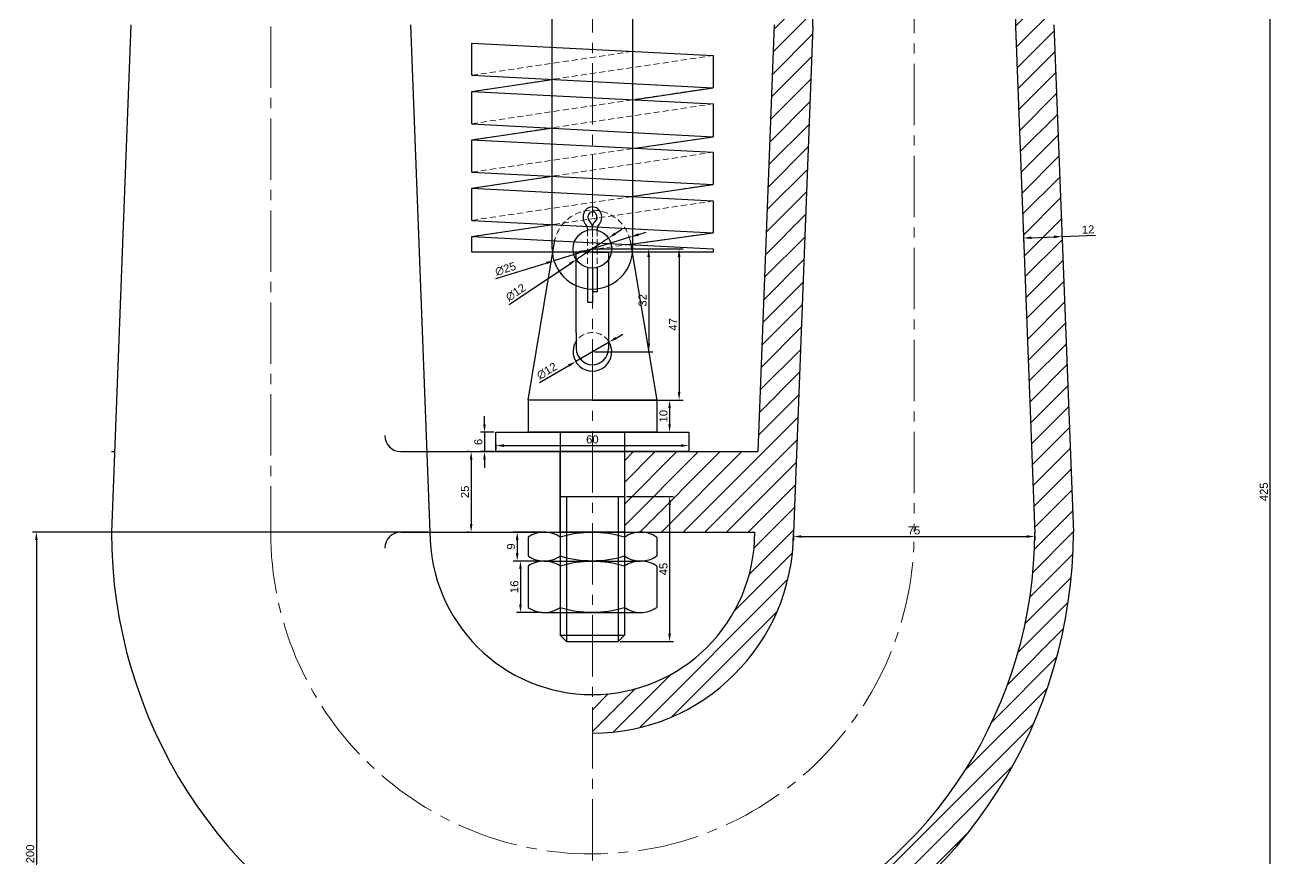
# Model space of a CAD drawing. Header units: millimetres. Extents: x 2037 to 2642, y 1249 to 1963.
# Drawn here: x 2047.9 to 2436.2, y 1512.9 to 1771.7 of the extents above; entities that cross this region are included whole.
import ezdxf

# ---------------------------------------------------------------- set-up
doc = ezdxf.new("R2010")
doc.units = ezdxf.units.MM
doc.linetypes.add('CENTER2', pattern=[28.575, 19.05, -3.175, 3.175, -3.175])
doc.linetypes.add('DASHED2', pattern=[9.525, 6.35, -3.175])
for name, color, linetype, lineweight in [('centerline', 3, 'CENTER2', 20), ('dimension', 1, 'Continuous', 20), ('hidden', 7, 'DASHED2', 20), ('object', 7, 'Continuous', 25)]:
    doc.layers.add(name, color=color, linetype=linetype, lineweight=lineweight)
doc.styles.get("Standard").update_dxf_attribs({"font": 'Arial.ttf'})
doc.dimstyles.new('ISO-25', dxfattribs={"dimtxt": 2.5, "dimasz": 2.5, "dimexe": 1.25, "dimexo": 0.625, "dimtad": 1, "dimtxsty": 'Standard', "dimcen": 2.5, "dimadec": 0, "dimazin": 0, "dimtfac": 1, "dimtmove": 0, "dimatfit": 3, "dimfxl": 1, "dimarcsym": 0})
pattern_1 = [(45, (1422.268, 1369.8038), (-3.367596, 3.367596), [])]

# ---------------------------------------------------------------- blocks, each defined once
blk = doc.blocks.new('*D58')
at = {"layer": 'Defpoints', "color": 0, "transparency": 16777216}
for p in [(2186.62, 1639.13), (2186.62, 1614.13), (2186.62, 1614.13)]:
    blk.add_point(p, dxfattribs=at)
at = {"layer": 'dimension', "color": 0, "lineweight": -2, "transparency": 16777216}
for p, q in [((2186, 1639.13), (2185.37, 1639.13)), ((2186.62, 1636.63), (2186.62, 1616.63)), ((2186, 1614.13), (2185.37, 1614.13))]:
    blk.add_line(p, q, dxfattribs=at)
at = {"layer": 'dimension', "color": 0, "transparency": 16777216}
for points in [[(2186.21, 1636.63), (2187.04, 1636.63), (2186.62, 1639.13)], [(2186.21, 1616.63), (2187.04, 1616.63), (2186.62, 1614.13)]]:
    blk.add_solid(points, dxfattribs=at)
at = {"layer": 'dimension', "color": 0, "transparency": 16777216, "insert": (2184.72, 1626.63), "char_height": 2.5, "attachment_point": 5, "rotation": 90}
blk.add_mtext('25', dxfattribs=at)
blk = doc.blocks.new('*D59')
at = {"layer": 'Defpoints', "color": 0, "transparency": 16777216}
for p in [(2209.31, 1614.13), (2200.93, 1605.13), (2209.31, 1605.13)]:
    blk.add_point(p, dxfattribs=at)
at = {"layer": 'dimension', "color": 0, "lineweight": -2, "transparency": 16777216}
for p, q in [((2208.69, 1614.13), (2199.68, 1614.13)), ((2200.93, 1611.63), (2200.93, 1607.63)), ((2208.69, 1605.13), (2199.68, 1605.13))]:
    blk.add_line(p, q, dxfattribs=at)
at = {"layer": 'dimension', "color": 0, "transparency": 16777216}
for points in [[(2200.51, 1611.63), (2201.34, 1611.63), (2200.93, 1614.13)], [(2200.51, 1607.63), (2201.34, 1607.63), (2200.93, 1605.13)]]:
    blk.add_solid(points, dxfattribs=at)
at = {"layer": 'dimension', "color": 0, "transparency": 16777216, "insert": (2199.03, 1609.63), "char_height": 2.5, "attachment_point": 5, "rotation": 90}
blk.add_mtext('9', dxfattribs=at)
blk = doc.blocks.new('*D60')
at = {"layer": 'Defpoints', "color": 0, "transparency": 16777216}
for p in [(2209.31, 1605.13), (2201.95, 1589.13), (2209.31, 1589.13)]:
    blk.add_point(p, dxfattribs=at)
at = {"layer": 'dimension', "color": 0, "lineweight": -2, "transparency": 16777216}
for p, q in [((2208.69, 1605.13), (2200.7, 1605.13)), ((2201.95, 1602.63), (2201.95, 1591.63)), ((2208.69, 1589.13), (2200.7, 1589.13))]:
    blk.add_line(p, q, dxfattribs=at)
at = {"layer": 'dimension', "color": 0, "transparency": 16777216}
for points in [[(2201.54, 1602.63), (2202.37, 1602.63), (2201.95, 1605.13)], [(2201.54, 1591.63), (2202.37, 1591.63), (2201.95, 1589.13)]]:
    blk.add_solid(points, dxfattribs=at)
at = {"layer": 'dimension', "color": 0, "transparency": 16777216, "insert": (2200.05, 1597.13), "char_height": 2.5, "attachment_point": 5, "rotation": 90}
blk.add_mtext('16', dxfattribs=at)
blk = doc.blocks.new('*D61')
at = {"layer": 'Defpoints', "color": 0, "transparency": 16777216}
for p in [(2234.31, 1625.13), (2232.31, 1580.13), (2248.31, 1580.13)]:
    blk.add_point(p, dxfattribs=at)
at = {"layer": 'dimension', "color": 0, "lineweight": -2, "transparency": 16777216}
for p, q in [((2234.94, 1625.13), (2249.56, 1625.13)), ((2248.31, 1622.63), (2248.31, 1582.63)), ((2232.94, 1580.13), (2249.56, 1580.13))]:
    blk.add_line(p, q, dxfattribs=at)
at = {"layer": 'dimension', "color": 0, "transparency": 16777216}
for points in [[(2247.89, 1622.63), (2248.73, 1622.63), (2248.31, 1625.13)], [(2247.89, 1582.63), (2248.73, 1582.63), (2248.31, 1580.13)]]:
    blk.add_solid(points, dxfattribs=at)
at = {"layer": 'dimension', "color": 0, "transparency": 16777216, "insert": (2246.41, 1602.63), "char_height": 2.5, "attachment_point": 5, "rotation": 90}
blk.add_mtext('45', dxfattribs=at)
blk = doc.blocks.new('*D62')
at = {"layer": 'Defpoints', "color": 0, "transparency": 16777216}
for p in [(2194.31, 1645.13), (2190.78, 1639.13), (2194.31, 1639.13)]:
    blk.add_point(p, dxfattribs=at)
at = {"layer": 'dimension', "color": 0, "lineweight": -2, "transparency": 16777216}
for p, q in [((2190.78, 1647.63), (2190.78, 1650.13)), ((2193.69, 1645.13), (2189.53, 1645.13)), ((2190.78, 1645.13), (2190.78, 1639.13)), ((2193.69, 1639.13), (2189.53, 1639.13)), ((2190.78, 1636.63), (2190.78, 1634.13))]:
    blk.add_line(p, q, dxfattribs=at)
at = {"layer": 'dimension', "color": 0, "transparency": 16777216}
for points in [[(2190.36, 1647.63), (2191.19, 1647.63), (2190.78, 1645.13)], [(2190.36, 1636.63), (2191.19, 1636.63), (2190.78, 1639.13)]]:
    blk.add_solid(points, dxfattribs=at)
at = {"layer": 'dimension', "color": 0, "transparency": 16777216, "insert": (2188.87, 1642.13), "char_height": 2.5, "attachment_point": 5, "rotation": 90}
blk.add_mtext('6', dxfattribs=at)
blk = doc.blocks.new('*D63')
at = {"layer": 'Defpoints', "color": 0, "transparency": 16777216}
for p in [(2244.31, 1655.13), (2244.31, 1645.13), (2248.31, 1645.13)]:
    blk.add_point(p, dxfattribs=at)
at = {"layer": 'dimension', "color": 0, "lineweight": -2, "transparency": 16777216}
for p, q in [((2244.94, 1655.13), (2249.56, 1655.13)), ((2248.31, 1652.63), (2248.31, 1647.63)), ((2244.94, 1645.13), (2249.56, 1645.13))]:
    blk.add_line(p, q, dxfattribs=at)
at = {"layer": 'dimension', "color": 0, "transparency": 16777216}
for points in [[(2247.89, 1652.63), (2248.72, 1652.63), (2248.31, 1655.13)], [(2247.89, 1647.63), (2248.72, 1647.63), (2248.31, 1645.13)]]:
    blk.add_solid(points, dxfattribs=at)
at = {"layer": 'dimension', "color": 0, "transparency": 16777216, "insert": (2246.41, 1650.13), "char_height": 2.5, "attachment_point": 5, "rotation": 90}
blk.add_mtext('10', dxfattribs=at)
blk = doc.blocks.new('*D64')
at = {"layer": 'Defpoints', "color": 0, "transparency": 16777216}
for p in [(2194.31, 1642.13), (2254.31, 1642.13), (2254.31, 1641)]:
    blk.add_point(p, dxfattribs=at)
at = {"layer": 'dimension', "color": 0, "lineweight": -2, "transparency": 16777216}
for p, q in [((2194.31, 1641.5), (2194.31, 1639.75)), ((2196.81, 1641), (2251.81, 1641)), ((2254.31, 1641.5), (2254.31, 1639.75))]:
    blk.add_line(p, q, dxfattribs=at)
at = {"layer": 'dimension', "color": 0, "transparency": 16777216}
for points in [[(2196.81, 1641.42), (2196.81, 1640.58), (2194.31, 1641)], [(2251.81, 1641.42), (2251.81, 1640.58), (2254.31, 1641)]]:
    blk.add_solid(points, dxfattribs=at)
at = {"layer": 'dimension', "color": 0, "transparency": 16777216, "insert": (2224.31, 1642.9), "char_height": 2.5, "attachment_point": 5}
blk.add_mtext('60', dxfattribs=at)
blk = doc.blocks.new('*D65')
at = {"layer": 'Defpoints', "color": 0, "transparency": 16777216}
for p in [(2224.31, 1702.13), (2224.31, 1670.13), (2241.81, 1670.13)]:
    blk.add_point(p, dxfattribs=at)
at = {"layer": 'dimension', "color": 0, "lineweight": -2, "transparency": 16777216}
for p, q in [((2224.94, 1702.13), (2243.06, 1702.13)), ((2241.81, 1699.63), (2241.81, 1672.63)), ((2224.94, 1670.13), (2243.06, 1670.13))]:
    blk.add_line(p, q, dxfattribs=at)
at = {"layer": 'dimension', "color": 0, "transparency": 16777216}
for points in [[(2241.4, 1699.63), (2242.23, 1699.63), (2241.81, 1702.13)], [(2241.4, 1672.63), (2242.23, 1672.63), (2241.81, 1670.13)]]:
    blk.add_solid(points, dxfattribs=at)
at = {"layer": 'dimension', "color": 0, "transparency": 16777216, "insert": (2239.91, 1686.13), "char_height": 2.5, "attachment_point": 5, "rotation": 90}
blk.add_mtext('32', dxfattribs=at)
blk = doc.blocks.new('*D66')
at = {"layer": 'Defpoints', "color": 0, "transparency": 16777216}
for p in [(2224.31, 1702.13), (2224.31, 1655.13), (2251.27, 1655.13)]:
    blk.add_point(p, dxfattribs=at)
at = {"layer": 'dimension', "color": 0, "lineweight": -2, "transparency": 16777216}
for p, q in [((2224.94, 1702.13), (2252.52, 1702.13)), ((2251.27, 1699.63), (2251.27, 1657.63)), ((2224.94, 1655.13), (2252.52, 1655.13))]:
    blk.add_line(p, q, dxfattribs=at)
at = {"layer": 'dimension', "color": 0, "transparency": 16777216}
for points in [[(2250.85, 1699.63), (2251.68, 1699.63), (2251.27, 1702.13)], [(2250.85, 1657.63), (2251.68, 1657.63), (2251.27, 1655.13)]]:
    blk.add_solid(points, dxfattribs=at)
at = {"layer": 'dimension', "color": 0, "transparency": 16777216, "insert": (2249.39, 1678.63), "char_height": 2.5, "attachment_point": 5, "rotation": 90}
blk.add_mtext('47', dxfattribs=at)
blk = doc.blocks.new('*D72')
at = {"layer": 'Defpoints', "color": 0, "transparency": 16777216}
for p in [(2286.81, 1613.88), (2361.81, 1613.59), (2361.81, 1612.75)]:
    blk.add_point(p, dxfattribs=at)
at = {"layer": 'dimension', "color": 0, "lineweight": -2, "transparency": 16777216}
for p, q in [((2286.81, 1613.26), (2286.81, 1611.5)), ((2289.31, 1612.75), (2359.31, 1612.75)), ((2361.81, 1612.97), (2361.81, 1611.5))]:
    blk.add_line(p, q, dxfattribs=at)
at = {"layer": 'dimension', "color": 0, "transparency": 16777216}
for points in [[(2289.31, 1613.16), (2289.31, 1612.33), (2286.81, 1612.75)], [(2359.31, 1613.16), (2359.31, 1612.33), (2361.81, 1612.75)]]:
    blk.add_solid(points, dxfattribs=at)
at = {"layer": 'dimension', "color": 0, "transparency": 16777216, "insert": (2324.31, 1614.64), "char_height": 2.5, "attachment_point": 5}
blk.add_mtext('75', dxfattribs=at)
blk = doc.blocks.new('*D73')
at = {"layer": 'Defpoints', "color": 0, "transparency": 16777216}
for p in [(2381.81, 1839.13), (2349.31, 1414.13), (2434.94, 1414.13)]:
    blk.add_point(p, dxfattribs=at)
at = {"layer": 'dimension', "color": 0, "lineweight": -2, "transparency": 16777216}
for p, q in [((2382.44, 1839.13), (2436.19, 1839.13)), ((2434.94, 1836.63), (2434.94, 1416.63)), ((2349.94, 1414.13), (2436.19, 1414.13))]:
    blk.add_line(p, q, dxfattribs=at)
at = {"layer": 'dimension', "color": 0, "transparency": 16777216}
for points in [[(2434.53, 1836.63), (2435.36, 1836.63), (2434.94, 1839.13)], [(2434.53, 1416.63), (2435.36, 1416.63), (2434.94, 1414.13)]]:
    blk.add_solid(points, dxfattribs=at)
at = {"layer": 'dimension', "color": 0, "transparency": 16777216, "insert": (2433.04, 1626.63), "char_height": 2.5, "attachment_point": 5, "rotation": 90}
blk.add_mtext('425', dxfattribs=at)
blk = doc.blocks.new('*D74')
at = {"layer": 'Defpoints', "color": 0, "transparency": 16777216}
for p in [(2358.26, 1706.67), (2370.26, 1707.13), (2370.3, 1705.94)]:
    blk.add_point(p, dxfattribs=at)
at = {"layer": 'dimension', "color": 0, "lineweight": -2, "transparency": 16777216}
for p, q in [((2358.29, 1706.04), (2358.36, 1704.23)), ((2360.81, 1705.58), (2367.8, 1705.84)), ((2370.28, 1706.5), (2370.35, 1704.69)), ((2370.3, 1705.94), (2380.75, 1706.34))]:
    blk.add_line(p, q, dxfattribs=at)
at = {"layer": 'dimension', "color": 0, "transparency": 16777216}
for points in [[(2360.79, 1705.99), (2360.82, 1705.16), (2358.31, 1705.48)], [(2367.79, 1706.26), (2367.82, 1705.43), (2370.3, 1705.94)]]:
    blk.add_solid(points, dxfattribs=at)
at = {"layer": 'dimension', "color": 0, "transparency": 16777216, "insert": (2378.39, 1708.13), "char_height": 2.5, "attachment_point": 5, "rotation": 2.1897}
blk.add_mtext('12', dxfattribs=at)
blk = doc.blocks.new('*D78')
at = {"layer": 'Defpoints', "color": 0, "transparency": 16777216}
for p in [(2173.81, 1614.13), (2051.48, 1414.13), (2099.31, 1414.13)]:
    blk.add_point(p, dxfattribs=at)
at = {"layer": 'dimension', "color": 0, "lineweight": -2, "transparency": 16777216}
for p, q in [((2173.19, 1614.13), (2050.23, 1614.13)), ((2051.48, 1611.63), (2051.48, 1416.63)), ((2098.69, 1414.13), (2050.23, 1414.13))]:
    blk.add_line(p, q, dxfattribs=at)
at = {"layer": 'dimension', "color": 0, "transparency": 16777216}
for points in [[(2051.06, 1611.63), (2051.89, 1611.63), (2051.48, 1614.13)], [(2051.06, 1416.63), (2051.89, 1416.63), (2051.48, 1414.13)]]:
    blk.add_solid(points, dxfattribs=at)
at = {"layer": 'dimension', "color": 0, "transparency": 16777216, "insert": (2049.57, 1514.13), "char_height": 2.5, "attachment_point": 5, "rotation": 90}
blk.add_mtext('200', dxfattribs=at)
blk = doc.blocks.new('*D87')
at = {"layer": 'Defpoints', "color": 0, "transparency": 16777216}
for p in [(2236.26, 1705.81), (2212.37, 1698.44)]:
    blk.add_point(p, dxfattribs=at)
at = {"layer": 'dimension', "color": 0, "lineweight": -2, "transparency": 16777216}
for p, q in [((2236.26, 1705.81), (2212.37, 1698.44)), ((2238.65, 1706.54), (2241.04, 1707.28)), ((2194.27, 1692.87), (2209.98, 1697.71))]:
    blk.add_line(p, q, dxfattribs=at)
at = {"layer": 'dimension', "color": 0, "transparency": 16777216}
for points in [[(2238.52, 1706.94), (2238.77, 1706.14), (2236.26, 1705.81)], [(2209.85, 1698.11), (2210.1, 1697.31), (2212.37, 1698.44)]]:
    blk.add_solid(points, dxfattribs=at)
at = {"layer": 'dimension', "color": 0, "transparency": 16777216, "insert": (2197.31, 1695.87), "char_height": 2.5, "attachment_point": 5, "rotation": 17.1258}
blk.add_mtext('∅25', dxfattribs=at)
blk = doc.blocks.new('*D88')
at = {"layer": 'Defpoints', "color": 0, "transparency": 16777216}
for p in [(2229.3, 1705.46), (2219.32, 1698.79)]:
    blk.add_point(p, dxfattribs=at)
at = {"layer": 'dimension', "color": 0, "lineweight": -2, "transparency": 16777216}
for p, q in [((2229.3, 1705.46), (2219.32, 1698.79)), ((2231.38, 1706.85), (2233.46, 1708.23)), ((2198.42, 1684.84), (2217.24, 1697.4))]:
    blk.add_line(p, q, dxfattribs=at)
at = {"layer": 'dimension', "color": 0, "transparency": 16777216}
for points in [[(2231.15, 1707.19), (2231.61, 1706.5), (2229.3, 1705.46)], [(2217.01, 1697.75), (2217.47, 1697.06), (2219.32, 1698.79)]]:
    blk.add_solid(points, dxfattribs=at)
at = {"layer": 'dimension', "color": 0, "transparency": 16777216, "insert": (2200.46, 1688.56), "char_height": 2.5, "attachment_point": 5, "rotation": 33.736}
blk.add_mtext('∅12', dxfattribs=at)
blk = doc.blocks.new('*D89')
at = {"layer": 'Defpoints', "color": 0, "transparency": 16777216}
for p in [(2229.5, 1673.14), (2219.12, 1667.11)]:
    blk.add_point(p, dxfattribs=at)
at = {"layer": 'dimension', "color": 0, "lineweight": -2, "transparency": 16777216}
for p, q in [((2231.66, 1674.4), (2233.82, 1675.65)), ((2229.5, 1673.14), (2219.12, 1667.11)), ((2207.88, 1660.58), (2216.96, 1665.85))]:
    blk.add_line(p, q, dxfattribs=at)
at = {"layer": 'dimension', "color": 0, "transparency": 16777216}
for points in [[(2231.45, 1674.76), (2231.87, 1674.04), (2229.5, 1673.14)], [(2216.75, 1666.21), (2217.17, 1665.49), (2219.12, 1667.11)]]:
    blk.add_solid(points, dxfattribs=at)
at = {"layer": 'dimension', "color": 0, "transparency": 16777216, "insert": (2210.15, 1664.17), "char_height": 2.5, "attachment_point": 5, "rotation": 30.1696}
blk.add_mtext('∅12', dxfattribs=at)

msp = doc.modelspace()

# ---------------------------------------------------------------- hatches: boundary and pattern name
at = {"layer": 'object'}
h = msp.add_hatch(dxfattribs=at)
h.set_pattern_fill('ANSI31', color=4, scale=1.5)
h.set_pattern_definition(pattern_1)
h.paths.add_polyline_path([(2292.826, 1771.209, 0.2831347), (2280.463, 1793.126), (2281.851, 1793.126), (2281.851, 1839.126), (2266.811, 1839.126), (2266.811, 1784.126), (2268.844, 1784.126, -0.4254518), (2280.835, 1771.667), (2275.767, 1639.126), (2234.311, 1639.126), (2234.311, 1614.126), (2274.811, 1614.126, -0.4142136), (2224.311, 1563.626), (2224.311, 1551.626, 0.4130821), (2286.811, 1613.884)])
h = msp.add_hatch(dxfattribs=at)
h.set_pattern_fill('ANSI31', color=4, scale=1.5)
h.set_pattern_definition(pattern_1)
h.paths.add_polyline_path([(2367.788, 1771.667, -0.4254518), (2379.779, 1784.126), (2381.811, 1784.126), (2381.811, 1839.126), (2366.771, 1839.126), (2366.771, 1793.126), (2368.16, 1793.126, 0.2831347), (2355.797, 1771.209), (2361.811, 1613.901, -0.2923779), (2281.802, 1489.221, 0.3268967), (2268.022, 1464.443), (2274.311, 1414.126), (2286.311, 1414.126), (2349.311, 1414.126), (2349.311, 1439.126), (2293.78, 1439.126, -0.3782425), (2281.873, 1449.637), (2279.841, 1465.891, -0.3270633), (2286.737, 1478.283, 0.2929845), (2373.811, 1614.126)])

# ---------------------------------------------------------------- linework, layer by layer
at = {"layer": 'centerline', "color": 1}
for p, q in [((2224.311, 1959.79), (2224.311, 1248.769)), ((2324.311, 1959.614), (2324.311, 1614.126)), ((2124.311, 1942.673), (2124.311, 1614.126))]:
    msp.add_line(p, q, dxfattribs=at)
msp.add_arc((2224.311, 1614.126), 100, 180, 0, dxfattribs=at)
at = {"layer": 'hidden', "ltscale": 0.3}
for p, q in [((2186.811, 1756.033), (2236.811, 1763.47)), ((2186.811, 1751.026), (2261.811, 1762.181)), ((2186.811, 1741), (2261.811, 1752.168)), ((2186.811, 1736.006), (2261.811, 1747.162)), ((2186.811, 1725.993), (2261.811, 1736.909)), ((2186.811, 1720.978), (2261.811, 1732.142)), ((2186.811, 1710.973), (2261.811, 1722.128)), ((2186.811, 1705.966), (2261.811, 1716.998)), ((2261.811, 1707.108), (2218.67, 1701.126)), ((2222.811, 1707.935), (2222.811, 1696.316)), ((2224.311, 1708.126), (2224.311, 1696.126)), ((2225.811, 1707.935), (2225.811, 1696.316))]:
    msp.add_line(p, q, dxfattribs=at)
for centre, radius, start, end in [((2224.311, 1702.126), 12, 12.10444, 166.644), ((2224.311, 1670.126), 6, 33.55731, 146.46758)]:
    msp.add_arc(centre, radius, start, end, dxfattribs=at)
at = {"layer": 'object'}
for p, q in [((2211.811, 1702.126), (2211.811, 1827.126)), ((2236.811, 1827.126), (2236.811, 1702.126)), ((2080.835, 1771.667), (2074.811, 1614.126)), ((2167.788, 1771.667), (2173.811, 1614.126)), ((2280.835, 1771.667), (2275.767, 1639.126)), ((2292.826, 1771.209), (2286.811, 1613.884)), ((2355.797, 1771.209), (2361.82, 1613.667)), ((2367.788, 1771.667), (2373.811, 1614.126)), ((2186.811, 1766.046), (2261.811, 1762.181)), ((2186.811, 1756.033), (2261.811, 1752.168)), ((2186.811, 1751.026), (2211.811, 1754.745)), ((2236.833, 1748.449), (2261.811, 1752.168)), ((2186.811, 1751.026), (2261.811, 1747.162)), ((2186.811, 1741), (2261.811, 1736.909)), ((2186.811, 1736.006), (2211.376, 1739.66)), ((2186.811, 1736.006), (2261.811, 1732.142)), ((2237.62, 1733.388), (2261.811, 1736.909)), ((2186.811, 1725.993), (2261.811, 1722.128)), ((2186.811, 1720.978), (2211.839, 1724.703)), ((2186.811, 1720.978), (2261.811, 1716.998)), ((2236.388, 1718.347), (2261.811, 1722.128)), ((2186.811, 1710.973), (2261.811, 1707.108)), ((2186.811, 1705.966), (2212.02, 1709.674)), ((2224.311, 1708.126), (2224.311, 1708.966)), ((2186.811, 1705.966), (2261.811, 1702.102)), ((2204.311, 1655.126), (2212.636, 1704.898)), ((2222.811, 1708.316), (2222.811, 1707.935)), ((2225.811, 1708.316), (2225.811, 1707.935)), ((2235.49, 1703.458), (2261.811, 1707.108)), ((2236.045, 1704.642), (2244.311, 1655.126)), ((2219.311, 1676.126), (2219.311, 1701.126)), ((2224.311, 1701.126), (2229.311, 1701.126)), ((2229.311, 1701.126), (2229.311, 1676.126)), ((2222.811, 1696.316), (2222.811, 1688.757)), ((2224.311, 1696.126), (2224.311, 1688.757)), ((2225.811, 1696.316), (2225.811, 1688.757)), ((2222.811, 1688.757), (2222.811, 1685.557)), ((2222.811, 1685.557), (2224.311, 1685.557)), ((2224.311, 1688.757), (2224.311, 1685.557)), ((2225.811, 1688.757), (2224.311, 1688.757)), ((2219.311, 1676.126), (2219.31, 1673.44)), ((2219.31, 1673.44), (2219.311, 1671.122)), ((2229.311, 1676.126), (2229.311, 1671.126)), ((2244.311, 1655.126), (2204.311, 1655.126)), ((2204.311, 1655.126), (2204.311, 1645.126)), ((2224.311, 1655.126), (2244.311, 1655.126)), ((2244.311, 1655.126), (2244.311, 1645.126)), ((2244.311, 1645.126), (2204.311, 1645.126)), ((2214.311, 1645.126), (2214.311, 1582.126)), ((2214.311, 1645.126), (2214.311, 1639.126)), ((2234.311, 1645.126), (2234.311, 1582.126)), ((2234.311, 1645.126), (2234.311, 1639.126)), ((2074.811, 1639.126), (2075.767, 1639.126)), ((2164.767, 1639.126), (2275.767, 1639.126)), ((2234.311, 1625.126), (2214.311, 1625.126)), ((2216.311, 1625.126), (2216.311, 1580.126)), ((2232.311, 1625.126), (2232.311, 1580.126)), ((2164.767, 1614.126), (2274.811, 1614.126)), ((2204.311, 1612.536), (2204.311, 1606.715)), ((2209.311, 1614.126), (2239.311, 1614.126)), ((2214.311, 1612.536), (2214.311, 1606.715)), ((2224.311, 1614.126), (2274.811, 1614.126)), ((2224.311, 1614.126), (2274.811, 1614.126)), ((2234.311, 1612.536), (2234.311, 1606.715)), ((2244.311, 1612.536), (2244.311, 1606.715)), ((2204.311, 1603.536), (2204.311, 1590.715)), ((2209.311, 1605.126), (2239.311, 1605.126)), ((2209.311, 1605.126), (2239.311, 1605.126)), ((2214.311, 1603.536), (2214.311, 1590.715)), ((2234.311, 1603.536), (2234.311, 1590.715)), ((2244.311, 1603.536), (2244.311, 1590.715)), ((2209.311, 1589.126), (2239.311, 1589.126)), ((2214.311, 1582.126), (2234.311, 1582.126)), ((2214.311, 1582.126), (2216.311, 1580.126)), ((2234.311, 1582.126), (2232.311, 1580.126)), ((2216.311, 1580.126), (2232.311, 1580.126))]:
    msp.add_line(p, q, dxfattribs=at)
for points in [[(2186.811, 1756.033), (2186.811, 1766.046)], [(2261.811, 1762.181), (2261.811, 1752.168)], [(2186.811, 1741), (2186.811, 1751.026)], [(2261.811, 1747.162), (2261.811, 1736.909)], [(2186.811, 1725.993), (2186.811, 1736.006)], [(2261.811, 1732.142), (2261.811, 1722.128)], [(2186.811, 1710.973), (2186.811, 1720.978)], [(2261.811, 1716.998), (2261.811, 1707.108)], [(2261.811, 1702.102), (2261.811, 1701.126), (2186.811, 1701.126), (2186.811, 1705.966)]]:
    msp.add_lwpolyline(points, dxfattribs=at)
for points in [[(2194.311, 1645.126), (2254.311, 1645.126), (2254.311, 1639.126), (2194.311, 1639.126)], [(2214.311, 1639.126), (2234.311, 1639.126), (2234.311, 1614.126), (2214.311, 1614.126)]]:
    msp.add_lwpolyline(points, close=True, dxfattribs=at)
msp.add_circle((2224.311, 1702.126), 6, dxfattribs=at)
msp.add_circle((2224.311, 1702.126), 6, dxfattribs=at)
for centre, radius, start, end in [((2268.844, 1772.126), 24, 357.81035, 61.04498), ((2379.779, 1772.126), 24, 118.95502, 182.18965), ((2220.811, 1708.316), 2, 360, 42.73056), ((2222.311, 1708.966), 2, 360, 51.62174), ((2226.311, 1708.966), 2, 128.37826, 180), ((2227.811, 1708.316), 2, 137.26944, 180), ((2224.311, 1702.126), 12.5, 180, 0), ((2224.311, 1670.126), 6, 146.46758, 33.55731), ((2224.311, 1670.126), 6, 146.46758, 33.55731), ((2224.311, 1670.126), 6, 146.46758, 33.55731), ((2224.311, 1671.126), 5, 180.03563, 0), ((2164.767, 1644.126), 5, 180, 270), ((2224.311, 1614.126), 149.5, 180, 245.31907), ((2164.767, 1609.126), 5, 90, 180), ((2224.311, 1614.126), 50.5, 180, 270), ((2209.311, 1605.465), 8.66, 90, 125.26439), ((2209.311, 1605.465), 8.66, 54.73561, 90), ((2224.311, 1579.45), 34.565, 73.18319, 106.81681), ((2224.311, 1614.126), 50.5, 270, 0), ((2224.311, 1614.126), 62.5, 270, 359.77858), ((2239.311, 1605.465), 8.66, 90, 125.26439), ((2239.311, 1605.465), 8.66, 54.73561, 90), ((2224.311, 1614.126), 137.5, 294.71542, 0), ((2224.311, 1614.126), 149.5, 294.68093, 0), ((2209.311, 1613.786), 8.66, 234.73561, 270), ((2209.311, 1596.465), 8.66, 90, 125.26439), ((2209.311, 1613.786), 8.66, 270, 305.26439), ((2209.311, 1596.465), 8.66, 54.73561, 90), ((2224.311, 1639.801), 34.565, 253.18319, 286.81681), ((2224.311, 1570.45), 34.565, 73.18319, 106.81681), ((2239.311, 1613.786), 8.66, 234.73561, 270), ((2239.311, 1596.465), 8.66, 90, 125.26439), ((2239.311, 1613.786), 8.66, 270, 305.26439), ((2239.311, 1596.465), 8.66, 54.73561, 90), ((2209.311, 1597.786), 8.66, 234.73561, 270), ((2209.311, 1597.786), 8.66, 270, 305.26439), ((2224.311, 1623.801), 34.565, 253.18319, 286.81681), ((2239.311, 1597.786), 8.66, 234.73561, 270), ((2239.311, 1597.786), 8.66, 270, 305.26439)]:
    msp.add_arc(centre, radius, start, end, dxfattribs=at)
msp.add_ellipse((2224.311, 1711.957), major_axis=(0, -3.2), ratio=0.90625, start_param=0.7758294, end_param=5.5073559, dxfattribs=at)
for points, knots in [([(2225.711, 1711.957), (2225.711, 1711.969), (2225.711, 1711.981), (2225.706, 1712.288), (2225.634, 1712.581), (2225.389, 1713.074), (2225.218, 1713.274), (2224.844, 1713.549), (2224.643, 1713.626), (2224.244, 1713.673), (2224.042, 1713.644), (2223.65, 1713.473), (2223.458, 1713.328), (2223.14, 1712.923), (2223.017, 1712.663), (2222.927, 1712.241), (2222.912, 1712.099), (2222.912, 1711.957)], [1.5707941, 1.5707941, 1.5707941, 1.5707941, 1.5899995, 1.5899995, 2.0718193, 2.0718193, 2.5536391, 2.5536391, 3.0354589, 3.0354589, 3.5172787, 3.5172787, 3.9990985, 3.9990985, 4.4809184, 4.4809184, 4.7123931, 4.7123931, 4.7123931, 4.7123931]), ([(2222.911, 1711.957), (2222.911, 1711.946), (2222.912, 1711.934), (2222.917, 1711.626), (2222.99, 1711.334), (2223.226, 1710.858), (2223.382, 1710.67), (2223.553, 1710.534)], [1.5707941, 1.5707941, 1.5707941, 1.5707941, 1.5899995, 1.5899995, 2.07181931, 2.07181931, 2.51899241, 2.51899241, 2.51899241, 2.51899241]), ([(2225.711, 1711.957), (2225.711, 1711.946), (2225.711, 1711.934), (2225.706, 1711.626), (2225.633, 1711.334), (2225.397, 1710.858), (2225.241, 1710.67), (2225.07, 1710.534)], [1.5707941, 1.5707941, 1.5707941, 1.5707941, 1.5899995, 1.5899995, 2.07181931, 2.07181931, 2.51899241, 2.51899241, 2.51899241, 2.51899241])]:
    msp.add_open_spline(points, degree=3, knots=knots, dxfattribs=at)

# ---------------------------------------------------------------- dimensions: what is measured, and where the dimension line sits
at = {"layer": 'dimension', "color": 30}
for base, p1, p2, picture, middle in [((2434.943, 1414.126), (2381.811, 1839.126), (2349.311, 1414.126), '*D73', (2433.042, 1626.626)), ((2241.812, 1670.126), (2224.311, 1702.126), (2224.311, 1670.126), '*D65', (2239.91, 1686.126)), ((2251.268, 1655.126), (2224.311, 1702.126), (2224.311, 1655.126), '*D66', (2249.393, 1678.626)), ((2248.308, 1645.126), (2244.311, 1655.126), (2244.311, 1645.126), '*D63', (2246.407, 1650.126)), ((2190.776, 1639.126), (2194.311, 1645.126), (2194.311, 1639.126), '*D62', (2188.874, 1642.126)), ((2186.623, 1614.126), (2186.623, 1639.126), (2186.623, 1614.126), '*D58', (2184.722, 1626.626)), ((2248.311, 1580.126), (2234.311, 1625.126), (2232.311, 1580.126), '*D61', (2246.415, 1602.626)), ((2051.475, 1414.126), (2173.811, 1614.126), (2099.311, 1414.126), '*D78', (2049.574, 1514.126)), ((2200.928, 1605.126), (2209.311, 1614.126), (2209.311, 1605.126), '*D59', (2199.026, 1609.626)), ((2201.953, 1589.126), (2209.311, 1605.126), (2209.311, 1589.126), '*D60', (2200.051, 1597.126))]:
    dim = msp.add_linear_dim(base=base, p1=p1, p2=p2, angle=90, dimstyle='ISO-25', override={"dimadec": 1, "dimfrac": 2}, dxfattribs=at)
    dim.commit()
    dim.dimension.update_dxf_attribs({"geometry": picture, "text_midpoint": middle})
dim = msp.add_linear_dim(base=(2370.301, 1705.938), p1=(2358.264, 1706.667), p2=(2370.256, 1707.126), angle=2.18965, dimstyle='ISO-25', override={"dimadec": 1, "dimfrac": 2}, dxfattribs=at)
dim.commit()
dim.dimension.update_dxf_attribs({"geometry": '*D74', "text_midpoint": (2378.463, 1706.25), "dimtype": 161})
for p1, p2, picture, middle in [((2236.257, 1705.806), (2212.366, 1698.445), '*D87', (2197.892, 1693.985)), ((2229.301, 1705.458), (2219.322, 1698.793), '*D88', (2201.55, 1686.925)), ((2229.499, 1673.141), (2219.124, 1667.11), '*D89', (2211.137, 1662.467))]:
    dim = msp.add_diameter_dim_2p(p1=p1, p2=p2, dimstyle='ISO-25', override={"dimadec": 1, "dimfrac": 2}, dxfattribs=at)
    dim.commit()
    dim.dimension.update_dxf_attribs({"geometry": picture, "text_midpoint": middle, "dimtype": 163})
dim = msp.add_linear_dim(base=(2254.311, 1641.001), p1=(2194.311, 1642.126), p2=(2254.311, 1642.126), dimstyle='ISO-25', override={"dimadec": 1, "dimfrac": 2}, dxfattribs=at)
dim.commit()
dim.dimension.update_dxf_attribs({"geometry": '*D64', "text_midpoint": (2224.311, 1641.001), "dimtype": 160})
dim = msp.add_linear_dim(base=(2361.81, 1612.746), p1=(2286.811, 1613.884), p2=(2361.81, 1613.594), dimstyle='ISO-25', override={"dimadec": 1, "dimfrac": 2}, dxfattribs=at)
dim.commit()
dim.dimension.update_dxf_attribs({"geometry": '*D72', "text_midpoint": (2324.311, 1614.643)})

doc.saveas('drawing.dxf')
